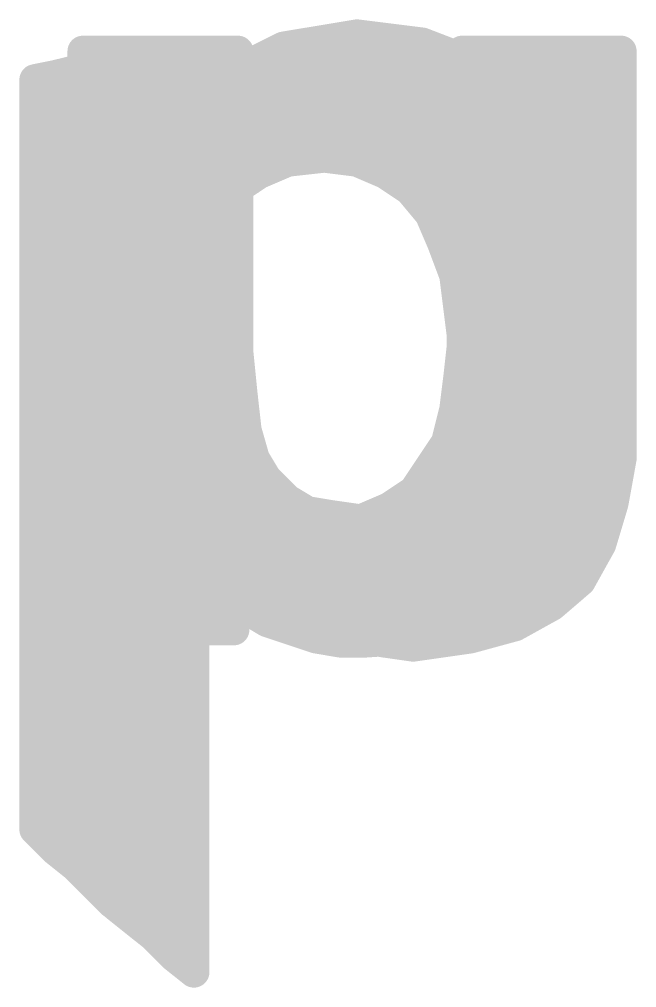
# Model space of a CAD drawing. Extents: x -34 to 73, y -25 to 33.
# Drawn here: x 8.663 to 10.177, y 21.639 to 24.015 of the extents above; entities that cross this region are included whole.
import ezdxf

# ---------------------------------------------------------------- set-up
doc = ezdxf.new("R2010")
doc.units = 0
doc.layers.add('21', color=41, linetype='CONTINUOUS')
doc.layers.add('22', color=40, linetype='CONTINUOUS')

msp = doc.modelspace()

# ---------------------------------------------------------------- linework, layer by layer
at = {"layer": '21', "const_width": 0.0762}
for points in [[(9.371, 23.9573), (9.431, 23.9672)], [(9.431, 23.9672), (9.491, 23.9773)], [(9.491, 23.9773), (9.651, 23.9573)], [(9.251, 23.9173), (9.311, 23.9473)], [(9.311, 23.9473), (9.371, 23.9573)], [(9.651, 23.9573), (9.781, 23.9073)], [(8.931, 23.9073), (8.981, 23.9173)], [(8.981, 23.9173), (9.021, 23.9273)], [(9.0192, 23.9268), (9.071, 23.9268)], [(9.021, 23.9273), (9.071, 23.9373)], [(9.071, 23.9373), (9.071, 23.7573)], [(9.201, 23.8873), (9.251, 23.9173)], [(9.2701, 23.9268), (9.7302, 23.9268)], [(8.791, 23.8873), (8.841, 23.8972)], [(8.841, 23.8972), (8.881, 23.8972)], [(8.881, 23.8972), (8.931, 23.9073)], [(9.781, 23.9073), (9.891, 23.8373)], [(8.701, 23.8673), (8.751, 23.8773)], [(8.701, 22.0273), (8.701, 23.8673)], [(8.751, 23.8773), (8.791, 23.8873)], [(9.151, 23.8573), (9.201, 23.8873)], [(8.701, 23.8506), (9.071, 23.8506)], [(9.111, 23.8072), (9.151, 23.8573)], [(9.1457, 23.8506), (9.87, 23.8506)], [(9.891, 23.8373), (9.981, 23.7473)], [(9.071, 23.7573), (9.111, 23.8072)], [(8.701, 23.7744), (9.071, 23.7744)], [(9.0847, 23.7744), (9.9539, 23.7744)], [(9.981, 23.7473), (10.051, 23.6273)], [(8.701, 23.6982), (10.0096, 23.6982)], [(9.411, 23.6773), (9.321, 23.6673)], [(9.491, 23.6673), (9.411, 23.6773)], [(9.321, 23.6673), (9.251, 23.6373)], [(9.561, 23.6373), (9.491, 23.6673)], [(9.251, 23.6373), (9.191, 23.5973)], [(9.621, 23.5973), (9.561, 23.6373)], [(8.701, 23.622), (9.2281, 23.622)], [(9.5839, 23.622), (10.053, 23.622)], [(10.051, 23.6273), (10.101, 23.4973)], [(9.191, 23.5973), (9.141, 23.5373)], [(9.671, 23.5373), (9.621, 23.5973)], [(8.701, 23.5458), (9.1481, 23.5458)], [(9.141, 23.5373), (9.111, 23.4672)], [(9.6639, 23.5458), (10.0823, 23.5458)], [(9.701, 23.4672), (9.671, 23.5373)], [(10.101, 23.4973), (10.131, 23.3573)], [(8.701, 23.4696), (9.112, 23.4696)], [(9.111, 23.4672), (9.091, 23.3873)], [(9.7, 23.4696), (10.1069, 23.4696)], [(9.731, 23.3873), (9.701, 23.4672)], [(8.701, 23.3934), (9.0925, 23.3934)], [(9.7287, 23.3934), (10.1233, 23.3934)], [(9.091, 23.3873), (9.071, 23.3072)], [(9.741, 23.3072), (9.731, 23.3873)], [(10.131, 23.3573), (10.131, 23.2172)], [(8.701, 23.3172), (9.0735, 23.3172)], [(9.071, 23.3072), (9.071, 23.1373)], [(9.7398, 23.3172), (10.131, 23.3172)], [(9.751, 23.2273), (9.741, 23.3072)], [(8.701, 23.241), (9.071, 23.241)], [(9.741, 23.1373), (9.751, 23.2273)], [(9.7493, 23.241), (10.131, 23.241)], [(9.751, 23.2273), (10.131, 23.2172)], [(10.131, 23.2172), (9.751, 23.2273)], [(10.131, 23.2172), (10.121, 23.0772)], [(8.701, 23.1648), (9.071, 23.1648)], [(9.7441, 23.1648), (10.1273, 23.1648)], [(9.071, 23.1373), (9.091, 23.0572)], [(9.731, 23.0572), (9.741, 23.1373)], [(8.701, 23.0886), (9.0832, 23.0886)], [(9.7349, 23.0886), (10.1218, 23.0886)], [(10.121, 23.0772), (10.101, 22.9373)], [(9.091, 23.0572), (9.111, 22.9773)], [(9.711, 22.9773), (9.731, 23.0572)], [(8.701, 23.0124), (9.1022, 23.0124)], [(9.7198, 23.0124), (10.1117, 23.0124)], [(9.111, 22.9773), (9.151, 22.9173)], [(9.671, 22.9173), (9.711, 22.9773)], [(10.051, 22.8173), (9.711, 22.9773)], [(9.711, 22.9773), (10.051, 22.8173)], [(8.701, 22.9362), (9.1384, 22.9362)], [(9.151, 22.9173), (9.191, 22.8573)], [(9.631, 22.8573), (9.671, 22.9173)], [(9.6836, 22.9362), (9.7982, 22.9362)], [(9.7982, 22.9362), (10.1006, 22.9362)], [(10.101, 22.9373), (10.051, 22.8173)], [(8.701, 22.86), (9.1892, 22.86)], [(9.191, 22.8573), (9.251, 22.8173)], [(9.571, 22.8173), (9.631, 22.8573)], [(9.6328, 22.86), (9.9602, 22.86)], [(9.9602, 22.86), (10.0688, 22.86)], [(9.251, 22.8173), (9.321, 22.7873)], [(9.501, 22.7873), (9.571, 22.8173)], [(10.051, 22.8173), (9.981, 22.7073)], [(8.701, 22.7838), (9.3521, 22.7838)], [(9.321, 22.7873), (9.411, 22.7773)], [(9.411, 22.7773), (9.501, 22.7873)], [(9.47, 22.7838), (10.0297, 22.7838)], [(8.701, 22.7076), (9.9812, 22.7076)], [(9.981, 22.7073), (9.891, 22.6173)], [(9.131, 22.6472), (9.091, 22.6973)], [(9.091, 22.6973), (9.091, 21.6773)], [(8.701, 22.6314), (9.091, 22.6314)], [(9.171, 22.6073), (9.131, 22.6472)], [(9.1469, 22.6314), (9.9052, 22.6314)], [(9.891, 22.6173), (9.791, 22.5473)], [(9.221, 22.5673), (9.171, 22.6073)], [(9.271, 22.5373), (9.221, 22.5673)], [(8.701, 22.5552), (9.091, 22.5552)], [(9.2411, 22.5552), (9.8024, 22.5552)], [(9.331, 22.5173), (9.271, 22.5373)], [(9.791, 22.5473), (9.661, 22.4973)], [(9.391, 22.4973), (9.331, 22.5173)], [(9.451, 22.4872), (9.391, 22.4973)], [(9.661, 22.4973), (9.511, 22.4872)], [(8.701, 22.479), (9.091, 22.479)], [(9.511, 22.4872), (9.451, 22.4872)], [(8.701, 22.4028), (9.091, 22.4028)], [(8.701, 22.3266), (9.091, 22.3266)], [(8.701, 22.2504), (9.091, 22.2504)], [(8.701, 22.1742), (9.091, 22.1742)], [(8.701, 22.098), (9.091, 22.098)], [(8.751, 21.9773), (8.701, 22.0273)], [(8.7065, 22.0218), (9.091, 22.0218)], [(8.801, 21.9373), (8.751, 21.9773)], [(8.7906, 21.9456), (9.091, 21.9456)], [(8.841, 21.8972), (8.801, 21.9373)], [(8.891, 21.8473), (8.841, 21.8972)], [(8.8689, 21.8694), (9.091, 21.8694)], [(8.941, 21.8072), (8.891, 21.8473)], [(8.991, 21.7673), (8.941, 21.8072)], [(8.9586, 21.7932), (9.091, 21.7932)], [(9.041, 21.7172), (8.991, 21.7673)], [(9.091, 21.6773), (9.041, 21.7172)], [(9.0413, 21.717), (9.091, 21.717)]]:
    msp.add_lwpolyline(points, dxfattribs=at)
at = {"layer": '21', "const_width": 0.0381}
for points in [[(9.4279, 23.986, 1), (9.4341, 23.9485)], [(9.4341, 23.9485, 1), (9.4279, 23.986)], [(9.4934, 23.9962, 1), (9.4886, 23.9583)], [(9.4941, 23.9585, 1), (9.4879, 23.996)], [(9.3079, 23.966, 1), (9.3141, 23.9285)], [(9.3195, 23.9302, 1), (9.3025, 23.9643)], [(9.3679, 23.976, 1), (9.3741, 23.9385)], [(9.3741, 23.9385, 1), (9.3679, 23.976)], [(9.6578, 23.975, 1), (9.6442, 23.9395)], [(9.6486, 23.9383, 1), (9.6534, 23.9762)], [(8.9764, 23.9357, 1), (8.9856, 23.8988)], [(8.9847, 23.8986, 1), (8.9773, 23.9359)], [(9.0192, 23.9459, 1), (9.0192, 23.9078)], [(9.0173, 23.9459, 1), (9.0247, 23.9086)], [(9.0256, 23.9088, 1), (9.0164, 23.9457)], [(9.09, 23.9373, 1), (9.0519, 23.9373)], [(9.0747, 23.9186, 1), (9.0673, 23.9559)], [(9.071, 23.9078, 1), (9.071, 23.9459)], [(9.2425, 23.9343, 1), (9.2595, 23.9002)], [(9.2608, 23.9009, 1), (9.2412, 23.9336)], [(9.2701, 23.9459, 1), (9.2701, 23.9078)], [(9.7302, 23.9078, 1), (9.7302, 23.9459)], [(8.841, 23.9163, 1), (8.841, 23.8782)], [(8.8447, 23.8786, 1), (8.8373, 23.9159)], [(8.8773, 23.9159, 1), (8.8847, 23.8786)], [(8.881, 23.8782, 1), (8.881, 23.9163)], [(8.9273, 23.9259, 1), (8.9347, 23.8886)], [(8.9347, 23.8886, 1), (8.9273, 23.9259)], [(9.7912, 23.9233, 1), (9.7708, 23.8912)], [(9.7742, 23.8895, 1), (9.7878, 23.925)], [(8.6973, 23.8859, 1), (8.7047, 23.8486)], [(8.7201, 23.8673, 1), (8.682, 23.8673)], [(8.7464, 23.8957, 1), (8.7556, 23.8588)], [(8.7547, 23.8586, 1), (8.7473, 23.8959)], [(8.7873, 23.9059, 1), (8.7947, 23.8686)], [(8.7956, 23.8688, 1), (8.7864, 23.9057)], [(9.1912, 23.9036, 1), (9.2108, 23.8709)], [(9.2108, 23.8709, 1), (9.1912, 23.9036)], [(8.701, 23.8697, 1), (8.701, 23.8316)], [(9.071, 23.8316, 1), (9.071, 23.8697)], [(9.1457, 23.8697, 1), (9.1457, 23.8316)], [(9.1412, 23.8736, 1), (9.1608, 23.8409)], [(9.1659, 23.8453, 1), (9.1361, 23.8692)], [(9.87, 23.8316, 1), (9.87, 23.8697)], [(9.9045, 23.8507, 1), (9.8775, 23.8238)], [(9.8808, 23.8212, 1), (9.9012, 23.8533)], [(9.0961, 23.8192, 1), (9.1259, 23.7953)], [(9.1259, 23.7953, 1), (9.0961, 23.8192)], [(8.701, 23.7934, 1), (8.701, 23.7553)], [(9.0847, 23.7934, 1), (9.0847, 23.7553)], [(9.071, 23.7553, 1), (9.071, 23.7934)], [(9.9539, 23.7553, 1), (9.9539, 23.7934)], [(9.0561, 23.7692, 1), (9.0859, 23.7453)], [(9.0519, 23.7573, 1), (9.09, 23.7573)], [(9.9975, 23.7568, 1), (9.9645, 23.7377)], [(9.9675, 23.7338, 1), (9.9945, 23.7607)], [(8.701, 23.7172, 1), (8.701, 23.6791)], [(9.4134, 23.6962, 1), (9.4086, 23.6583)], [(9.4131, 23.6583, 1), (9.4089, 23.6962)], [(10.0096, 23.6791, 1), (10.0096, 23.7172)], [(9.3189, 23.6862, 1), (9.3231, 23.6483)], [(9.3285, 23.6497, 1), (9.3135, 23.6848)], [(9.4985, 23.6848, 1), (9.4835, 23.6497)], [(9.4886, 23.6483, 1), (9.4934, 23.6862)], [(9.2435, 23.6548, 1), (9.2585, 23.6197)], [(9.2616, 23.6214, 1), (9.2404, 23.6531)], [(9.5716, 23.6531, 1), (9.5504, 23.6214)], [(9.5535, 23.6197, 1), (9.5685, 23.6548)], [(8.701, 23.641, 1), (8.701, 23.6029)], [(9.2281, 23.6029, 1), (9.2281, 23.641)], [(9.5839, 23.641, 1), (9.5839, 23.6029)], [(10.0688, 23.6341, 1), (10.0332, 23.6204)], [(10.0345, 23.6177, 1), (10.0675, 23.6368)], [(10.053, 23.6029, 1), (10.053, 23.641)], [(9.1804, 23.6131, 1), (9.2016, 23.5814)], [(9.2056, 23.5851, 1), (9.1764, 23.6094)], [(9.6356, 23.6094, 1), (9.6064, 23.5851)], [(9.6104, 23.5814, 1), (9.6316, 23.6131)], [(8.701, 23.5648, 1), (8.701, 23.5267)], [(9.1585, 23.5297, 1), (9.1235, 23.5448)], [(9.1481, 23.5267, 1), (9.1481, 23.5648)], [(9.6639, 23.5648, 1), (9.6639, 23.5267)], [(9.6885, 23.5448, 1), (9.6535, 23.5297)], [(10.0823, 23.5267, 1), (10.0823, 23.5648)], [(9.1264, 23.5494, 1), (9.1556, 23.5251)], [(9.6564, 23.5251, 1), (9.6856, 23.5494)], [(10.1196, 23.5012, 1), (10.0824, 23.4933)], [(8.701, 23.4886, 1), (8.701, 23.4505)], [(9.1295, 23.4626, 1), (9.0925, 23.4719)], [(9.112, 23.4505, 1), (9.112, 23.4886)], [(9.7, 23.4886, 1), (9.7, 23.4505)], [(9.7188, 23.4739, 1), (9.6832, 23.4606)], [(10.0832, 23.4904, 1), (10.1188, 23.5041)], [(10.1069, 23.4505, 1), (10.1069, 23.4886)], [(9.0935, 23.4748, 1), (9.1285, 23.4597)], [(9.6835, 23.4597, 1), (9.7185, 23.4748)], [(8.701, 23.4124, 1), (8.701, 23.3743)], [(9.0925, 23.3743, 1), (9.0925, 23.4124)], [(9.7287, 23.4124, 1), (9.7287, 23.3743)], [(10.1233, 23.3743, 1), (10.1233, 23.4124)], [(9.0725, 23.3919, 1), (9.1095, 23.3826)], [(9.1095, 23.3826, 1), (9.0725, 23.3919)], [(9.7499, 23.3896, 1), (9.7121, 23.3849)], [(9.7132, 23.3806, 1), (9.7488, 23.3939)], [(10.1501, 23.3573, 1), (10.112, 23.3573)], [(10.1124, 23.3533, 1), (10.1496, 23.3612)], [(8.701, 23.3362, 1), (8.701, 23.2981)], [(9.09, 23.3072, 1), (9.0519, 23.3072)], [(9.0735, 23.2981, 1), (9.0735, 23.3362)], [(9.7398, 23.3362, 1), (9.7398, 23.2981)], [(9.7599, 23.3096, 1), (9.7221, 23.3049)], [(10.131, 23.2981, 1), (10.131, 23.3362)], [(9.0525, 23.3119, 1), (9.0895, 23.3026)], [(9.7221, 23.3049, 1), (9.7599, 23.3096)], [(8.701, 23.26, 1), (8.701, 23.2219)], [(9.071, 23.2219, 1), (9.071, 23.26)], [(9.7493, 23.26, 1), (9.7493, 23.2219)], [(9.7515, 23.2463, 1), (9.7505, 23.2082)], [(9.7515, 23.2463, 1), (9.7505, 23.2082)], [(9.7699, 23.2251, 1), (9.7321, 23.2294)], [(10.131, 23.2219, 1), (10.131, 23.26)], [(9.7321, 23.2249, 1), (9.7699, 23.2296)], [(10.15, 23.2159, 1), (10.112, 23.2186)], [(10.1305, 23.1982, 1), (10.1315, 23.2363)], [(10.1305, 23.1982, 1), (10.1315, 23.2363)], [(10.112, 23.2172, 1), (10.1501, 23.2172)], [(8.701, 23.1838, 1), (8.701, 23.1457)], [(9.071, 23.1457, 1), (9.071, 23.1838)], [(9.7441, 23.1838, 1), (9.7441, 23.1457)], [(10.1273, 23.1457, 1), (10.1273, 23.1838)], [(9.0895, 23.1419, 1), (9.0525, 23.1326)], [(9.7599, 23.1349, 1), (9.7221, 23.1396)], [(9.0519, 23.1373, 1), (9.09, 23.1373)], [(9.7221, 23.1394, 1), (9.7599, 23.1351)], [(8.701, 23.1076, 1), (8.701, 23.0695)], [(9.0832, 23.0695, 1), (9.0832, 23.1076)], [(9.7349, 23.1076, 1), (9.7349, 23.0695)], [(10.1218, 23.0695, 1), (10.1218, 23.1076)], [(10.102, 23.0786, 1), (10.14, 23.0759)], [(10.1399, 23.0746, 1), (10.1021, 23.0799)], [(9.1095, 23.0619, 1), (9.0725, 23.0526)], [(9.0725, 23.0526, 1), (9.1095, 23.0619)], [(9.7121, 23.0596, 1), (9.7499, 23.0549)], [(9.7495, 23.0526, 1), (9.7125, 23.0619)], [(8.701, 23.0314, 1), (8.701, 22.9933)], [(9.1022, 22.9933, 1), (9.1022, 23.0314)], [(9.7198, 23.0314, 1), (9.7198, 22.9933)], [(10.1117, 22.9933, 1), (10.1117, 23.0314)], [(9.1269, 22.9878, 1), (9.0951, 22.9667)], [(9.7191, 22.9945, 1), (9.7029, 22.96)], [(9.7191, 22.9945, 1), (9.7029, 22.96)], [(9.7269, 22.9667, 1), (9.6951, 22.9878)], [(9.0925, 22.9726, 1), (9.1295, 22.9819)], [(9.6925, 22.9819, 1), (9.7295, 22.9726)], [(8.701, 22.9552, 1), (8.701, 22.9171)], [(9.1669, 22.9278, 1), (9.1351, 22.9067)], [(9.1384, 22.9171, 1), (9.1384, 22.9552)], [(9.6869, 22.9067, 1), (9.6551, 22.9278)], [(9.6836, 22.9552, 1), (9.6836, 22.9171)], [(9.7982, 22.9552, 1), (9.7982, 22.9171)], [(9.7982, 22.9171, 1), (9.7982, 22.9552)], [(10.0821, 22.9399, 1), (10.1199, 22.9346)], [(10.1186, 22.9299, 1), (10.0834, 22.9446)], [(10.1006, 22.9171, 1), (10.1006, 22.9552)], [(9.1351, 22.9067, 1), (9.1669, 22.9278)], [(9.6551, 22.9278, 1), (9.6869, 22.9067)], [(8.701, 22.879, 1), (8.701, 22.8409)], [(9.2016, 22.8731, 1), (9.1804, 22.8414)], [(9.1751, 22.8467, 1), (9.2069, 22.8678)], [(9.1892, 22.8409, 1), (9.1892, 22.879)], [(9.6151, 22.8678, 1), (9.6469, 22.8467)], [(9.6328, 22.879, 1), (9.6328, 22.8409)], [(9.6416, 22.8414, 1), (9.6204, 22.8731)], [(9.9602, 22.879, 1), (9.9602, 22.8409)], [(9.9602, 22.8409, 1), (9.9602, 22.879)], [(10.0688, 22.8409, 1), (10.0688, 22.879)], [(9.2585, 22.8348, 1), (9.2435, 22.7997)], [(9.2404, 22.8014, 1), (9.2616, 22.8331)], [(9.5604, 22.8331, 1), (9.5816, 22.8014)], [(9.5785, 22.7997, 1), (9.5635, 22.8348)], [(10.0334, 22.8246, 1), (10.0686, 22.8099)], [(10.0671, 22.807, 1), (10.0349, 22.8275)], [(10.0429, 22.8, 1), (10.0591, 22.8345)], [(10.0429, 22.8, 1), (10.0591, 22.8345)], [(8.701, 22.8028, 1), (8.701, 22.7647)], [(9.3231, 22.8062, 1), (9.3189, 22.7683)], [(9.3135, 22.7697, 1), (9.3285, 22.8048)], [(9.3521, 22.7647, 1), (9.3521, 22.8028)], [(9.4089, 22.7962, 1), (9.4131, 22.7583)], [(9.4089, 22.7583, 1), (9.4131, 22.7962)], [(9.47, 22.8028, 1), (9.47, 22.7647)], [(9.4935, 22.8048, 1), (9.5085, 22.7697)], [(9.5031, 22.7683, 1), (9.4989, 22.8062)], [(10.0297, 22.7647, 1), (10.0297, 22.8028)], [(8.701, 22.7266, 1), (8.701, 22.6885)], [(9.9945, 22.6938, 1), (9.9675, 22.7207)], [(9.9812, 22.6885, 1), (9.9812, 22.7266)], [(9.1059, 22.7092, 1), (9.0761, 22.6853)], [(9.1101, 22.6973, 1), (9.072, 22.6973)], [(9.9649, 22.7175, 1), (9.9971, 22.697)], [(8.701, 22.6505, 1), (8.701, 22.6124)], [(9.091, 22.6124, 1), (9.091, 22.6505)], [(9.1445, 22.6607, 1), (9.1175, 22.6338)], [(9.1161, 22.6353, 1), (9.1459, 22.6592)], [(9.1469, 22.6505, 1), (9.1469, 22.6124)], [(9.9052, 22.6124, 1), (9.9052, 22.6505)], [(9.8775, 22.6307, 1), (9.9045, 22.6038)], [(9.9019, 22.6016, 1), (9.8801, 22.6329)], [(9.1829, 22.6221, 1), (9.1591, 22.5924)], [(9.1575, 22.5938, 1), (9.1845, 22.6207)], [(9.2308, 22.5836, 1), (9.2112, 22.5509)], [(9.2091, 22.5524, 1), (9.2329, 22.5821)], [(8.701, 22.5743, 1), (8.701, 22.5362)], [(9.091, 22.5362, 1), (9.091, 22.5743)], [(9.2411, 22.5743, 1), (9.2411, 22.5362)], [(9.277, 22.5553, 1), (9.265, 22.5192)], [(9.7801, 22.5629, 1), (9.8019, 22.5316)], [(9.7978, 22.5295, 1), (9.7842, 22.565)], [(9.8024, 22.5362, 1), (9.8024, 22.5743)], [(9.2612, 22.5209, 1), (9.2808, 22.5536)], [(9.337, 22.5353, 1), (9.325, 22.4992)], [(9.325, 22.4992, 1), (9.337, 22.5353)], [(9.3941, 22.516, 1), (9.3879, 22.4785)], [(9.385, 22.4792, 1), (9.397, 22.5153)], [(9.6542, 22.515, 1), (9.6678, 22.4795)], [(9.6623, 22.4782, 1), (9.6597, 22.5163)], [(8.701, 22.4981, 1), (8.701, 22.46)], [(9.091, 22.46, 1), (9.091, 22.4981)], [(9.451, 22.5063, 1), (9.451, 22.4682)], [(9.4479, 22.4685, 1), (9.4541, 22.506)], [(9.5097, 22.5063, 1), (9.5123, 22.4682)], [(9.511, 22.4682, 1), (9.511, 22.5063)], [(8.701, 22.4219, 1), (8.701, 22.3838)], [(9.091, 22.3838, 1), (9.091, 22.4219)], [(8.701, 22.3457, 1), (8.701, 22.3076)], [(9.091, 22.3076, 1), (9.091, 22.3457)], [(8.701, 22.2695, 1), (8.701, 22.2314)], [(9.091, 22.2314, 1), (9.091, 22.2695)], [(8.701, 22.1933, 1), (8.701, 22.1552)], [(9.091, 22.1552, 1), (9.091, 22.1933)], [(8.701, 22.1171, 1), (8.701, 22.079)], [(9.091, 22.079, 1), (9.091, 22.1171)], [(8.7145, 22.0407, 1), (8.6875, 22.0138)], [(8.7065, 22.0409, 1), (8.7065, 22.0028)], [(9.091, 22.0028, 1), (9.091, 22.0409)], [(8.682, 22.0273, 1), (8.7201, 22.0273)], [(8.7629, 21.9921, 1), (8.7391, 21.9624)], [(8.7375, 21.9638, 1), (8.7645, 21.9907)], [(8.7906, 21.9647, 1), (8.7906, 21.9266)], [(9.091, 21.9266, 1), (9.091, 21.9647)], [(8.8145, 21.9507, 1), (8.7875, 21.9238)], [(8.7891, 21.9224, 1), (8.8129, 21.9521)], [(8.8545, 21.9107, 1), (8.8275, 21.8838)], [(8.8275, 21.8838, 1), (8.8545, 21.9107)], [(8.8689, 21.8885, 1), (8.8689, 21.8504)], [(8.9029, 21.8621, 1), (8.8791, 21.8324)], [(9.091, 21.8504, 1), (9.091, 21.8885)], [(8.8775, 21.8338, 1), (8.9045, 21.8607)], [(8.9529, 21.8221, 1), (8.9291, 21.7924)], [(8.9291, 21.7924, 1), (8.9529, 21.8221)], [(8.9586, 21.8123, 1), (8.9586, 21.7742)], [(9.091, 21.7742, 1), (9.091, 21.8123)], [(9.0045, 21.7807, 1), (8.9775, 21.7538)], [(8.9791, 21.7524, 1), (9.0029, 21.7821)], [(9.0529, 21.7321, 1), (9.0291, 21.7024)], [(9.0413, 21.7361, 1), (9.0413, 21.698)], [(9.0275, 21.7038, 1), (9.0545, 21.7307)], [(9.091, 21.698, 1), (9.091, 21.7361)], [(9.072, 21.6773, 1), (9.1101, 21.6773)], [(9.0791, 21.6624, 1), (9.1029, 21.6921)]]:
    msp.add_lwpolyline(points, format="xyb", dxfattribs=at)
at = {"layer": '22', "const_width": 0.0762}
for points in [[(9.199, 23.9373), (8.819, 23.9373)], [(8.819, 23.9373), (8.819, 22.6973)], [(8.819, 23.9268), (9.199, 23.9268)], [(9.199, 23.1973), (9.199, 23.9373)], [(10.139, 23.9373), (9.749, 23.9373)], [(9.749, 23.9373), (9.749, 23.0572)], [(9.749, 23.9268), (10.139, 23.9268)], [(10.139, 22.9373), (10.139, 23.9373)], [(8.819, 23.8506), (9.199, 23.8506)], [(9.749, 23.8506), (10.139, 23.8506)], [(8.819, 23.7744), (9.199, 23.7744)], [(9.749, 23.7744), (10.139, 23.7744)], [(8.819, 23.6982), (9.199, 23.6982)], [(9.749, 23.6982), (10.139, 23.6982)], [(8.819, 23.622), (9.199, 23.622)], [(9.749, 23.622), (10.139, 23.622)], [(8.819, 23.5458), (9.199, 23.5458)], [(9.749, 23.5458), (10.139, 23.5458)], [(8.819, 23.4696), (9.199, 23.4696)], [(9.749, 23.4696), (10.139, 23.4696)], [(8.819, 23.3934), (9.199, 23.3934)], [(9.749, 23.3934), (10.139, 23.3934)], [(8.819, 23.3172), (9.199, 23.3172)], [(9.749, 23.3172), (10.139, 23.3172)], [(8.819, 23.241), (9.199, 23.241)], [(9.749, 23.241), (10.139, 23.241)], [(9.209, 23.0973), (9.199, 23.1973)], [(8.819, 23.1648), (9.2022, 23.1648)], [(9.749, 23.1648), (10.139, 23.1648)], [(8.819, 23.0886), (9.21, 23.0886)], [(9.219, 23.0073), (9.209, 23.0973)], [(9.749, 23.0886), (10.139, 23.0886)], [(9.749, 23.0572), (9.739, 22.9872)], [(8.819, 23.0124), (9.2184, 23.0124)], [(9.7426, 23.0124), (10.139, 23.0124)], [(9.239, 22.9373), (9.219, 23.0073)], [(9.739, 22.9872), (9.719, 22.9273)], [(8.819, 22.9362), (9.2396, 22.9362)], [(9.269, 22.8873), (9.239, 22.9373)], [(9.719, 22.9273), (9.699, 22.8773)], [(9.722, 22.9362), (10.1388, 22.9362)], [(10.119, 22.8272), (10.139, 22.9373)], [(9.319, 22.8373), (9.269, 22.8873)], [(9.699, 22.8773), (9.659, 22.8373)], [(8.819, 22.86), (9.2963, 22.86)], [(9.6818, 22.86), (10.125, 22.86)], [(9.369, 22.8072), (9.319, 22.8373)], [(9.659, 22.8373), (9.619, 22.8072)], [(10.089, 22.7273), (10.119, 22.8272)], [(9.429, 22.7973), (9.369, 22.8072)], [(9.619, 22.8072), (9.569, 22.7973)], [(8.819, 22.7838), (10.106, 22.7838)], [(9.499, 22.7873), (9.429, 22.7973)], [(9.569, 22.7973), (9.499, 22.7873)], [(10.039, 22.6373), (10.089, 22.7273)], [(8.819, 22.7076), (9.189, 22.7076)], [(9.189, 22.5173), (9.189, 22.7172)], [(9.189, 22.7172), (9.229, 22.6573)], [(9.1954, 22.7076), (10.0781, 22.7076)], [(8.819, 22.6973), (8.819, 22.5173)], [(9.229, 22.6573), (9.279, 22.6173)], [(8.819, 22.6314), (9.189, 22.6314)], [(9.2613, 22.6314), (10.0322, 22.6314)], [(9.969, 22.5772), (10.039, 22.6373)], [(9.279, 22.6173), (9.329, 22.5673)], [(9.329, 22.5673), (9.379, 22.5373)], [(9.879, 22.5273), (9.969, 22.5772)], [(8.819, 22.5552), (9.189, 22.5552)], [(9.3491, 22.5552), (9.9293, 22.5552)], [(9.379, 22.5373), (9.439, 22.5173)], [(8.819, 22.5173), (9.189, 22.5173)], [(9.439, 22.5173), (9.499, 22.4973)], [(9.769, 22.4973), (9.879, 22.5273)], [(9.499, 22.4973), (9.559, 22.4872)], [(9.629, 22.4773), (9.769, 22.4973)], [(9.559, 22.4872), (9.629, 22.4773)], [(9.6167, 22.479), (9.6413, 22.479)]]:
    msp.add_lwpolyline(points, dxfattribs=at)
at = {"layer": '22', "const_width": 0.0381}
for points in [[(8.819, 23.9563, 1), (8.819, 23.9182)], [(8.819, 23.9459, 1), (8.819, 23.9078)], [(8.8381, 23.9373, 1), (8.8, 23.9373)], [(9.218, 23.9373, 1), (9.1799, 23.9373)], [(9.199, 23.9182, 1), (9.199, 23.9563)], [(9.199, 23.9078, 1), (9.199, 23.9459)], [(9.749, 23.9563, 1), (9.749, 23.9182)], [(9.749, 23.9459, 1), (9.749, 23.9078)], [(9.7681, 23.9373, 1), (9.73, 23.9373)], [(10.1581, 23.9373, 1), (10.12, 23.9373)], [(10.139, 23.9182, 1), (10.139, 23.9563)], [(10.139, 23.9078, 1), (10.139, 23.9459)], [(8.819, 23.8697, 1), (8.819, 23.8316)], [(9.199, 23.8316, 1), (9.199, 23.8697)], [(9.749, 23.8697, 1), (9.749, 23.8316)], [(10.139, 23.8316, 1), (10.139, 23.8697)], [(8.819, 23.7934, 1), (8.819, 23.7553)], [(9.199, 23.7553, 1), (9.199, 23.7934)], [(9.749, 23.7934, 1), (9.749, 23.7553)], [(10.139, 23.7553, 1), (10.139, 23.7934)], [(8.819, 23.7172, 1), (8.819, 23.6791)], [(9.199, 23.6791, 1), (9.199, 23.7172)], [(9.749, 23.7172, 1), (9.749, 23.6791)], [(10.139, 23.6791, 1), (10.139, 23.7172)], [(8.819, 23.641, 1), (8.819, 23.6029)], [(9.199, 23.6029, 1), (9.199, 23.641)], [(9.749, 23.641, 1), (9.749, 23.6029)], [(10.139, 23.6029, 1), (10.139, 23.641)], [(8.819, 23.5648, 1), (8.819, 23.5267)], [(9.199, 23.5267, 1), (9.199, 23.5648)], [(9.749, 23.5648, 1), (9.749, 23.5267)], [(10.139, 23.5267, 1), (10.139, 23.5648)], [(8.819, 23.4886, 1), (8.819, 23.4505)], [(9.199, 23.4505, 1), (9.199, 23.4886)], [(9.749, 23.4886, 1), (9.749, 23.4505)], [(10.139, 23.4505, 1), (10.139, 23.4886)], [(8.819, 23.4124, 1), (8.819, 23.3743)], [(9.199, 23.3743, 1), (9.199, 23.4124)], [(9.749, 23.4124, 1), (9.749, 23.3743)], [(10.139, 23.3743, 1), (10.139, 23.4124)], [(8.819, 23.3362, 1), (8.819, 23.2981)], [(9.199, 23.2981, 1), (9.199, 23.3362)], [(9.749, 23.3362, 1), (9.749, 23.2981)], [(10.139, 23.2981, 1), (10.139, 23.3362)], [(8.819, 23.26, 1), (8.819, 23.2219)], [(9.199, 23.2219, 1), (9.199, 23.26)], [(9.749, 23.26, 1), (9.749, 23.2219)], [(10.139, 23.2219, 1), (10.139, 23.26)], [(9.1799, 23.1973, 1), (9.218, 23.1973)], [(9.218, 23.1991, 1), (9.18, 23.1954)], [(8.819, 23.1838, 1), (8.819, 23.1457)], [(9.2022, 23.1457, 1), (9.2022, 23.1838)], [(9.749, 23.1838, 1), (9.749, 23.1457)], [(10.139, 23.1457, 1), (10.139, 23.1838)], [(8.819, 23.1076, 1), (8.819, 23.0695)], [(9.2279, 23.0994, 1), (9.1901, 23.0951)], [(9.21, 23.0695, 1), (9.21, 23.1076)], [(9.749, 23.1076, 1), (9.749, 23.0695)], [(10.139, 23.0695, 1), (10.139, 23.1076)], [(9.19, 23.0954, 1), (9.228, 23.0991)], [(9.73, 23.0572, 1), (9.7681, 23.0572)], [(9.7679, 23.0546, 1), (9.7301, 23.0599)], [(8.819, 23.0314, 1), (8.819, 22.9933)], [(9.2184, 22.9933, 1), (9.2184, 23.0314)], [(9.7426, 23.0314, 1), (9.7426, 22.9933)], [(10.139, 22.9933, 1), (10.139, 23.0314)], [(9.2373, 23.0125, 1), (9.2007, 23.002)], [(9.2001, 23.0051, 1), (9.2379, 23.0094)], [(9.7201, 22.9899, 1), (9.7579, 22.9846)], [(9.7571, 22.9812, 1), (9.7209, 22.9933)], [(8.819, 22.9552, 1), (8.819, 22.9171)], [(9.2553, 22.9471, 1), (9.2227, 22.9274)], [(9.2207, 22.932, 1), (9.2573, 22.9425)], [(9.2396, 22.9171, 1), (9.2396, 22.9552)], [(9.7367, 22.9202, 1), (9.7013, 22.9343)], [(9.722, 22.9552, 1), (9.722, 22.9171)], [(10.12, 22.9373, 1), (10.1581, 22.9373)], [(10.1577, 22.9338, 1), (10.1203, 22.9407)], [(10.1388, 22.9171, 1), (10.1388, 22.9552)], [(9.7009, 22.9333, 1), (9.7371, 22.9212)], [(9.2825, 22.9007, 1), (9.2555, 22.8738)], [(9.2527, 22.8774, 1), (9.2853, 22.8971)], [(9.7125, 22.8638, 1), (9.6855, 22.8907)], [(8.819, 22.879, 1), (8.819, 22.8409)], [(9.2963, 22.8409, 1), (9.2963, 22.879)], [(9.6818, 22.879, 1), (9.6818, 22.8409)], [(9.6813, 22.8843, 1), (9.7167, 22.8702)], [(10.125, 22.8409, 1), (10.125, 22.879)], [(9.3288, 22.8536, 1), (9.3092, 22.8209)], [(9.3055, 22.8238, 1), (9.3325, 22.8507)], [(9.6455, 22.8507, 1), (9.6725, 22.8238)], [(9.6704, 22.822, 1), (9.6476, 22.8525)], [(10.1372, 22.8218, 1), (10.1008, 22.8327)], [(9.3721, 22.826, 1), (9.3659, 22.7885)], [(9.3592, 22.7909, 1), (9.3788, 22.8236)], [(9.6076, 22.8225, 1), (9.6304, 22.792)], [(9.6227, 22.7886, 1), (9.6153, 22.8259)], [(10.1003, 22.8307, 1), (10.1377, 22.8238)], [(8.819, 22.8028, 1), (8.819, 22.7647)], [(9.4317, 22.8161, 1), (9.4263, 22.7784)], [(9.4259, 22.7785, 1), (9.4321, 22.816)], [(9.4963, 22.8061, 1), (9.5017, 22.7684)], [(9.4963, 22.7684, 1), (9.5017, 22.8061)], [(9.5653, 22.8159, 1), (9.5727, 22.7786)], [(9.5717, 22.7784, 1), (9.5663, 22.8161)], [(10.106, 22.7647, 1), (10.106, 22.8028)], [(10.1057, 22.718, 1), (10.0723, 22.7365)], [(8.819, 22.7266, 1), (8.819, 22.6885)], [(9.2049, 22.7278, 1), (9.1731, 22.7067)], [(9.2081, 22.7172, 1), (9.17, 22.7172)], [(9.1954, 22.7266, 1), (9.1954, 22.6885)], [(9.189, 22.6885, 1), (9.189, 22.7266)], [(10.0708, 22.7327, 1), (10.1072, 22.7218)], [(10.0781, 22.6885, 1), (10.0781, 22.7266)], [(8.8381, 22.6973, 1), (8.8, 22.6973)], [(8.8, 22.6973, 1), (8.8381, 22.6973)], [(9.2409, 22.6721, 1), (9.2171, 22.6424)], [(8.819, 22.6505, 1), (8.819, 22.6124)], [(9.189, 22.6124, 1), (9.189, 22.6505)], [(9.2131, 22.6467, 1), (9.2449, 22.6678)], [(9.2613, 22.6505, 1), (9.2613, 22.6124)], [(10.0514, 22.6228, 1), (10.0266, 22.6517)], [(10.0322, 22.6124, 1), (10.0322, 22.6505)], [(9.2925, 22.6307, 1), (9.2655, 22.6038)], [(9.2671, 22.6024, 1), (9.2909, 22.6321)], [(10.0223, 22.6465, 1), (10.0557, 22.628)], [(9.3388, 22.5836, 1), (9.3192, 22.5509)], [(9.3155, 22.5538, 1), (9.3425, 22.5807)], [(9.9566, 22.5917, 1), (9.9814, 22.5628)], [(9.9783, 22.5606, 1), (9.9597, 22.5939)], [(8.819, 22.5743, 1), (8.819, 22.5362)], [(9.189, 22.5362, 1), (9.189, 22.5743)], [(9.3491, 22.5743, 1), (9.3491, 22.5362)], [(9.385, 22.5553, 1), (9.373, 22.5192)], [(9.9293, 22.5362, 1), (9.9293, 22.5743)], [(8.819, 22.5363, 1), (8.819, 22.4982)], [(9.189, 22.4982, 1), (9.189, 22.5363)], [(9.3692, 22.5209, 1), (9.3888, 22.5536)], [(9.445, 22.5353, 1), (9.433, 22.4992)], [(9.433, 22.4992, 1), (9.445, 22.5353)], [(9.8697, 22.5439, 1), (9.8883, 22.5106)], [(9.884, 22.5089, 1), (9.874, 22.5456)], [(8.8, 22.5173, 1), (8.8381, 22.5173)], [(9.17, 22.5173, 1), (9.2081, 22.5173)], [(9.5021, 22.516, 1), (9.4959, 22.4785)], [(9.493, 22.4792, 1), (9.505, 22.5153)], [(9.764, 22.5156, 1), (9.774, 22.4789)], [(9.7717, 22.4784, 1), (9.7663, 22.5161)], [(9.5617, 22.5061, 1), (9.5563, 22.4684)], [(9.5559, 22.4685, 1), (9.5621, 22.506)], [(9.6167, 22.4981, 1), (9.6167, 22.46)], [(9.6263, 22.4961, 1), (9.6317, 22.4584)], [(9.6263, 22.4584, 1), (9.6317, 22.4961)], [(9.6413, 22.46, 1), (9.6413, 22.4981)]]:
    msp.add_lwpolyline(points, format="xyb", dxfattribs=at)

doc.saveas('drawing.dxf')
